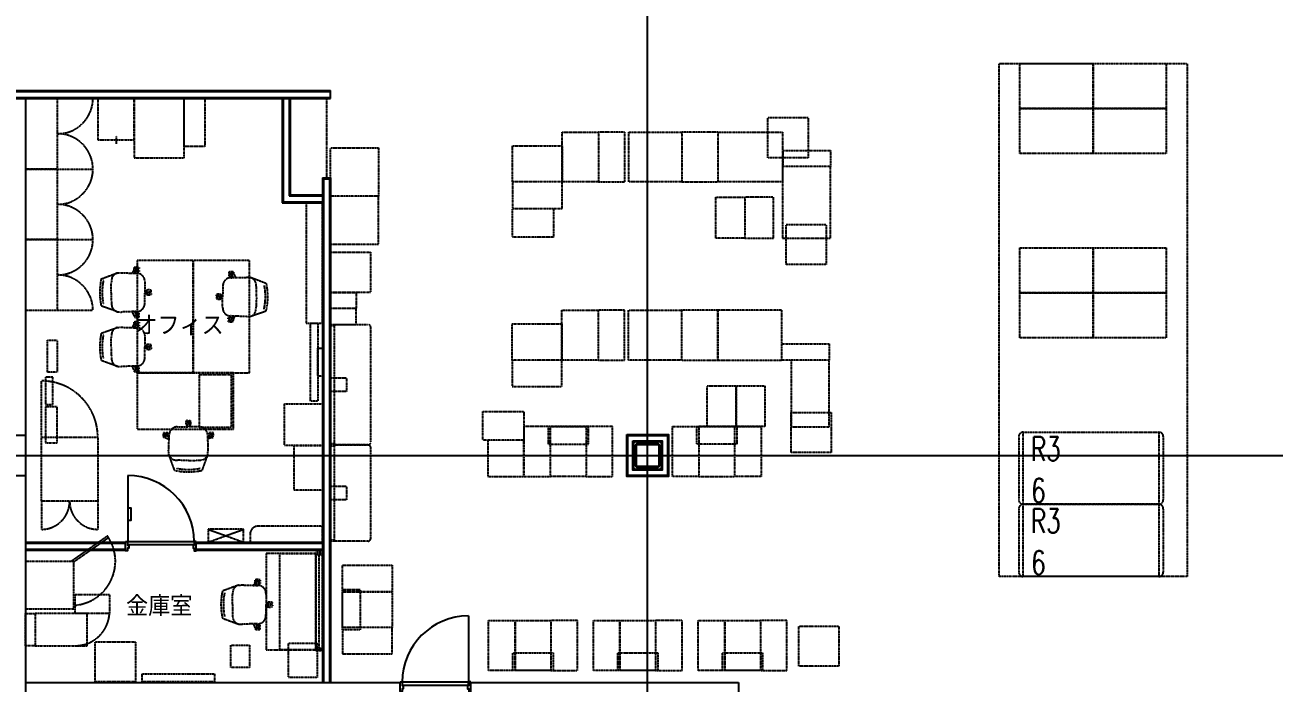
# Model space of a CAD drawing. Header units: millimetres. Extents: x 0 to 181737, y 0 to 59400.
# Drawn here: x 122046 to 137601, y 25989 to 34191 of the extents above; entities that cross this region are included whole.
import ezdxf
from ezdxf.enums import TextEntityAlignment as Align

# ---------------------------------------------------------------- set-up
doc = ezdxf.new("R2010")
doc.units = ezdxf.units.MM
doc.header["$LTSCALE"] = 0.2
for name, pattern in [('CENTER', [50.8, 31.75, -6.35, 6.35, -6.35]), ('DASH_0', [1, 0.5, -0.5]), ('HIDDEN', [9.525, 6.35, -3.175]), ('HIDDEN2', [0.1875, 0.125, -0.0625])]:
    doc.linetypes.add(name, pattern=pattern)
for name, color, linetype in [('A_室名', 8, 'Continuous'), ('A_建築', 8, 'Continuous'), ('A_建築（下図）', 8, 'Continuous'), ('A_建築（什器）', 8, 'Continuous'), ('A_建築（軽鉄下地）', 8, 'Continuous'), ('冷設', 8, 'HIDDEN')]:
    doc.layers.add(name, color=color, linetype=linetype)
doc.layers.add('A_通芯', color=8, linetype='CENTER', plot=False)
doc.layers.add('冷設_種類', color=213, linetype='HIDDEN', plot=False)
doc.styles.add('MUSER', font='SIMPLEX.shx', dxfattribs={"height": 300, "bigfont": 'BIGFONT.shx'})
doc.styles.get("Standard").update_dxf_attribs({"font": 'simplex.shx', "width": 0.8, "bigfont": 'extfont2.shx'})

msp = doc.modelspace()

# ---------------------------------------------------------------- linework, layer by layer
at = {"layer": 'A_建築'}
for p, q in [((114650, 33375), (125850, 33375)), ((125850, 33275), (125850, 33375)), ((114650, 33275), (125850, 33275)), ((122052.5, 33275), (122052.5, 29077.5)), ((125250, 33275), (125250, 31975)), ((125350, 33275), (125350, 32075)), ((125750, 32285), (125750, 25995)), ((125750, 32285), (125850, 32285)), ((125850, 32285), (125850, 25995)), ((125350, 32075), (125750, 32075)), ((125250, 31975), (125750, 31975)), ((122052.5, 28572.5), (122052.5, 23495)), ((123327.58, 28576), (123327.58, 27752)), ((122052.5, 27745), (123299.58, 27745)), ((124179.58, 27745), (125750, 27745)), ((122052.5, 27645), (123299.58, 27645)), ((124179.58, 27645), (125750, 27645)), ((127568.75, 26826), (127568.75, 26002)), ((122052.5, 25995), (126716.75, 25995)), ((127596.75, 25995), (130932.5, 25995)), ((130932.5, 25995), (130932.5, 21837.5))]:
    msp.add_line(p, q, dxfattribs=at)
at = {"layer": 'A_建築', "linetype": 'DASH_0', "ltscale": 2}
msp.add_lwpolyline([(125800, 33270.5), (125800, 32285)], dxfattribs=at)
at = {"layer": 'A_建築'}
for points in [[(129540, 29085), (130060, 29085), (130060, 28565), (129540, 28565)], [(123327.58, 28020.28), (123367.58, 28020.28), (123367.58, 28170.28), (123327.58, 28170.28)], [(123327.58, 27752), (124151.58, 27752), (124151.58, 27712), (123327.58, 27712)], [(127568.75, 26002), (126744.75, 26002), (126744.75, 25962), (127568.75, 25962)]]:
    msp.add_lwpolyline(points, close=True, dxfattribs=at)
for points in [[(123299.58, 27755), (123324.58, 27755), (123324.58, 27709), (123339.58, 27709), (123339.58, 27669), (123324.58, 27669), (123324.58, 27635), (123299.58, 27635), (123299.58, 27755)], [(124179.58, 27755), (124154.58, 27755), (124154.58, 27709), (124139.58, 27709), (124139.58, 27669), (124154.58, 27669), (124154.58, 27635), (124179.58, 27635), (124179.58, 27755)], [(126716.75, 26005), (126741.75, 26005), (126741.75, 25959), (126756.75, 25959), (126756.75, 25919), (126741.75, 25919), (126741.75, 25885), (126716.75, 25885), (126716.75, 26005)], [(127596.75, 26005), (127571.75, 26005), (127571.75, 25959), (127556.75, 25959), (127556.75, 25919), (127571.75, 25919), (127571.75, 25885), (127596.75, 25885), (127596.75, 26005)]]:
    msp.add_lwpolyline(points, dxfattribs=at)
for centre, start, end in [((123327.58, 27752), 0, 90), ((127568.75, 26002), 90, 180)]:
    msp.add_arc(centre, 824, start, end, dxfattribs=at)
at = {"layer": 'A_建築（下図）', "color": 8}
for p, q in [((121547.5, 29077.5), (122052.5, 29077.5)), ((122052.5, 29077.5), (122052.5, 28572.5)), ((122052.5, 28572.5), (121547.5, 28572.5))]:
    msp.add_line(p, q, dxfattribs=at)
at = {"layer": 'A_建築（下図）', "color": 8, "flags": 128}
msp.add_lwpolyline([(129650, 29000), (129950, 29000), (129975, 28975), (129975, 28675), (129950, 28650), (129650, 28650), (129625, 28675), (129625, 28975), (129650, 29000)], close=True, dxfattribs=at)
at = {"layer": 'A_建築（下図）', "color": 8, "linetype": 'Continuous', "flags": 128}
for points in [[(129933, 28675), (129667, 28675), (129650, 28692), (129650, 28958), (129667, 28975), (129933, 28975), (129950, 28958), (129950, 28692), (129933, 28675)], [(129933, 28687), (129667, 28687), (129662, 28692), (129662, 28958), (129667, 28963), (129933, 28963), (129938, 28958), (129938, 28692), (129933, 28687)]]:
    msp.add_lwpolyline(points, close=True, dxfattribs=at)
at = {"layer": 'A_建築（什器）', "color": 8, "linetype": 'HIDDEN2', "ltscale": 50}
for p, q in [((122052.5, 33275), (122052.5, 32395)), ((122452.5, 33275), (122052.5, 33275)), ((122452.5, 32395), (122452.5, 33275)), ((122452.5, 33275), (122892.5, 33275)), ((123407.5, 33275), (122952.5, 33275)), ((122952.5, 33275), (122952.5, 32760)), ((123407.5, 32760), (123407.5, 33275)), ((124027.5, 33275), (123407.5, 33275)), ((123407.5, 33275), (123407.5, 32533)), ((124027.5, 32675), (124027.5, 33275)), ((124027.5, 33275), (124287.5, 33275)), ((124027.5, 32533), (124027.5, 33275)), ((124287.5, 33275), (124287.5, 32675)), ((122952.5, 32760), (123407.5, 32760)), ((123180, 32810), (123180, 32710)), ((124287.5, 32675), (124027.5, 32675)), ((123407.5, 32533), (124027.5, 32533)), ((122052.5, 32395), (122052.5, 31515)), ((122452.5, 32395), (122052.5, 32395)), ((122052.5, 32395), (122452.5, 32395)), ((122452.5, 31515), (122452.5, 32395)), ((122452.5, 32395), (122892.5, 32395)), ((122452.5, 32395), (122892.5, 32395)), ((125750, 31975), (125550, 31975)), ((125550, 31975), (125550, 30475)), ((125750, 30475), (125750, 31975)), ((122052.5, 31515), (122052.5, 30635)), ((122452.5, 31515), (122052.5, 31515)), ((122052.5, 31515), (122452.5, 31515)), ((122452.5, 30635), (122452.5, 31515)), ((122452.5, 31515), (122892.5, 31515)), ((122452.5, 31515), (122892.5, 31515)), ((123405.37, 31149.25), (123382.07, 31098.06)), ((123404.87, 31151.95), (123404.87, 31166.14)), ((123411.43, 31097.29), (123425.38, 31136.7)), ((123457.73, 31151.53), (123423.05, 31151.53)), ((123424.1, 31132.41), (123457.73, 31132.41)), ((123442.06, 31254.39), (123442.06, 29854.39)), ((124142.06, 31254.39), (123442.06, 31254.39)), ((123457.73, 31132.41), (123457.73, 31151.53)), ((123467.49, 31151.53), (123457.73, 31151.53)), ((123457.73, 31132.41), (123467.49, 31132.41)), ((123467.49, 31166.14), (123467.49, 31151.53)), ((123467.49, 31132.41), (123467.49, 31116)), ((124142.06, 31254.39), (124142.06, 29854.39)), ((124842.06, 31254.39), (124142.06, 31254.39)), ((124142.06, 29854.39), (124142.06, 31254.39)), ((124583.91, 31110.91), (124583.75, 31096.3)), ((124646.37, 31096.03), (124646.53, 31110.22)), ((124842.06, 29854.39), (124842.06, 31254.39)), ((122996.25, 31028.12), (123194.16, 31099.53)), ((123119.93, 30858.03), (123121.92, 30990.7)), ((123194.16, 31099.53), (123230.12, 31103.03)), ((123230.12, 31103.03), (123247.3, 31103.03)), ((123538.19, 30998.5), (123540.78, 30858.03)), ((124583.53, 31077.18), (124583.35, 31060.77)), ((124593.29, 31077.08), (124583.53, 31077.18)), ((124583.75, 31096.3), (124593.5, 31096.19)), ((124593.29, 31077.08), (124593.5, 31096.19)), ((124626.93, 31076.7), (124593.29, 31077.08)), ((124593.5, 31096.19), (124628.19, 31095.81)), ((124639.21, 31041.44), (124625.69, 31081.01)), ((124645.84, 31093.33), (124668.57, 31041.88)), ((124820.56, 31045.17), (124803.38, 31045.36)), ((124856.48, 31041.28), (124820.56, 31045.17)), ((125053.59, 30967.67), (124856.48, 31041.28)), ((123119.93, 30858.03), (123121.92, 30733.44)), ((123538.19, 30717.56), (123540.78, 30858.03)), ((123540.54, 30870.39), (123570.56, 30870.96)), ((123540.54, 30845.67), (123570.56, 30845.1)), ((123555.77, 30883.06), (123555.77, 30870.96)), ((123555.77, 30833), (123555.77, 30845.1)), ((123577.33, 30866.51), (123610.85, 30866.51)), ((123577.33, 30849.56), (123610.85, 30849.56)), ((123610.85, 30866.51), (123610.85, 30858.03)), ((123610.85, 30866.51), (123617.94, 30866.51)), ((123610.85, 30849.56), (123610.85, 30858.03)), ((123610.85, 30849.56), (123617.94, 30849.56)), ((123617.94, 30866.51), (123617.94, 30883.06)), ((123617.94, 30849.56), (123617.94, 30833)), ((124430.15, 30812.96), (124430.33, 30829.52)), ((124437.24, 30812.88), (124430.15, 30812.96)), ((124437.05, 30795.94), (124437.14, 30804.41)), ((124437.24, 30812.88), (124437.14, 30804.41)), ((124470.76, 30812.51), (124437.24, 30812.88)), ((124507.59, 30815.98), (124477.57, 30816.89)), ((124492.5, 30828.83), (124492.36, 30816.73)), ((124511.35, 30944.06), (124507.21, 30803.63)), ((124508.24, 30663.14), (124507.21, 30803.63)), ((124928.03, 30798.96), (124924.66, 30674.41)), ((124928.03, 30798.96), (124927.52, 30931.65)), ((123194.16, 30616.53), (122996.25, 30687.94)), ((124429.96, 30796.01), (124429.78, 30779.46)), ((124437.05, 30795.94), (124429.96, 30796.01)), ((124470.57, 30795.56), (124437.05, 30795.94)), ((124507.31, 30791.27), (124477.28, 30791.03)), ((124491.94, 30778.77), (124492.08, 30790.87)), ((122052.5, 30635), (122452.5, 30635)), ((122452.5, 30635), (122892.5, 30635)), ((123194.16, 30616.53), (123230.12, 30613.03)), ((123230.12, 30613.03), (123247.3, 30613.03)), ((123405.37, 30566.81), (123382.07, 30618)), ((123404.87, 30564.11), (123404.87, 30549.92)), ((123411.43, 30618.77), (123425.38, 30579.36)), ((123457.73, 30564.53), (123423.05, 30564.53)), ((123424.1, 30583.65), (123457.73, 30583.65)), ((123457.73, 30583.65), (123457.73, 30564.53)), ((123457.73, 30583.65), (123467.49, 30583.65)), ((123467.49, 30564.53), (123457.73, 30564.53)), ((123467.49, 30583.65), (123467.49, 30600.07)), ((123467.49, 30549.92), (123467.49, 30564.53)), ((124577.07, 30494.72), (124577.23, 30509.34)), ((124577.23, 30509.34), (124586.99, 30509.23)), ((124577.45, 30528.45), (124577.63, 30544.87)), ((124587.2, 30528.35), (124577.45, 30528.45)), ((124587.2, 30528.35), (124586.99, 30509.23)), ((124586.99, 30509.23), (124621.68, 30508.84)), ((124620.84, 30527.97), (124587.2, 30528.35)), ((124633.9, 30562.96), (124619.5, 30523.7)), ((124639.38, 30510.92), (124663.25, 30561.86)), ((124639.85, 30508.22), (124639.69, 30494.03)), ((124815.13, 30555.2), (124797.95, 30555.39)), ((124851.12, 30558.3), (124815.13, 30555.2)), ((124851.12, 30558.3), (125049.81, 30627.51)), ((122996.25, 30348.66), (123194.16, 30420.08)), ((123194.16, 30420.08), (123230.12, 30423.57)), ((123230.12, 30423.57), (123247.3, 30423.57)), ((123405.37, 30469.8), (123382.07, 30418.6)), ((123404.87, 30472.49), (123404.87, 30486.69)), ((123411.43, 30417.83), (123425.38, 30457.24)), ((123457.73, 30472.07), (123423.05, 30472.07)), ((123424.1, 30452.95), (123457.73, 30452.95)), ((123457.73, 30452.95), (123457.73, 30472.07)), ((123467.49, 30472.07), (123457.73, 30472.07)), ((123457.73, 30452.95), (123467.49, 30452.95)), ((123467.49, 30486.69), (123467.49, 30472.07)), ((123467.49, 30452.95), (123467.49, 30436.54)), ((125550, 30475), (125750, 30475)), ((125603.5, 29504), (125603.5, 30475)), ((125603.5, 30475), (125694, 30475)), ((125694, 30475), (125694, 29504)), ((122328.14, 29863.53), (122328.14, 30263.53)), ((122328.14, 30263.53), (122448.14, 30263.53)), ((122448.14, 30263.53), (122448.14, 29863.53)), ((123119.93, 30178.57), (123121.92, 30311.24)), ((123119.93, 30178.57), (123121.92, 30053.98)), ((123538.19, 30319.04), (123540.78, 30178.57)), ((123538.19, 30038.1), (123540.78, 30178.57)), ((123540.54, 30190.93), (123570.56, 30191.5)), ((123555.77, 30203.61), (123555.77, 30191.5)), ((123577.33, 30187.05), (123610.85, 30187.05)), ((123610.85, 30187.05), (123610.85, 30178.57)), ((123610.85, 30187.05), (123617.94, 30187.05)), ((123610.85, 30170.1), (123610.85, 30178.57)), ((123617.94, 30187.05), (123617.94, 30203.61)), ((123540.54, 30166.22), (123570.56, 30165.64)), ((123555.77, 30153.54), (123555.77, 30165.64)), ((123577.33, 30170.1), (123610.85, 30170.1)), ((123610.85, 30170.1), (123617.94, 30170.1)), ((123617.94, 30170.1), (123617.94, 30153.54)), ((125694, 29814.5), (125694, 30164.5)), ((125694, 30164.5), (125750, 30164.5)), ((125750, 30164.5), (125750, 29814.5)), ((123194.16, 29937.07), (122996.25, 30008.48)), ((123194.16, 29937.07), (123230.12, 29933.57)), ((123230.12, 29933.57), (123247.3, 29933.57)), ((123405.37, 29887.35), (123382.07, 29938.54)), ((123404.87, 29884.65), (123404.87, 29870.46)), ((123411.43, 29939.32), (123425.38, 29899.9)), ((123457.73, 29885.07), (123423.05, 29885.07)), ((123424.1, 29904.19), (123457.73, 29904.19)), ((123457.73, 29904.19), (123457.73, 29885.07)), ((123457.73, 29904.19), (123467.49, 29904.19)), ((123467.49, 29885.07), (123457.73, 29885.07)), ((123467.49, 29904.19), (123467.49, 29920.61)), ((123467.49, 29870.46), (123467.49, 29885.07)), ((122252.5, 29054.39), (122252.5, 29754.39)), ((122303.34, 29801.63), (122303.34, 29461.63)), ((122393.34, 29801.63), (122303.34, 29801.63)), ((122448.14, 29863.53), (122328.14, 29863.53)), ((122393.34, 29461.63), (122393.34, 29801.63)), ((124642.06, 29854.39), (123442.06, 29854.39)), ((123442.06, 29854.39), (123442.06, 29154.39)), ((123442.06, 29854.39), (124142.06, 29854.39)), ((124142.06, 29854.39), (124842.06, 29854.39)), ((124617.06, 29829.39), (124217.06, 29829.39)), ((124217.06, 29829.39), (124217.06, 29179.39)), ((124617.06, 29179.39), (124617.06, 29829.39)), ((124642.06, 29154.39), (124642.06, 29854.39)), ((125750, 29814.5), (125694, 29814.5)), ((122303.34, 29461.63), (122393.34, 29461.63)), ((122303.34, 29431.63), (122303.34, 28981.63)), ((122447.34, 29431.63), (122303.34, 29431.63)), ((122447.34, 28981.63), (122447.34, 29431.63)), ((125280, 28948.57), (125280, 29468.57)), ((125280, 29468.57), (125750, 29468.57)), ((125694, 29504), (125603.5, 29504)), ((125750, 29468.57), (125750, 28948.57)), ((124072.13, 29261.48), (124055.57, 29261.48)), ((124072.13, 29254.39), (124072.13, 29261.48)), ((124072.13, 29220.87), (124072.13, 29254.39)), ((124072.13, 29254.39), (124080.61, 29254.39)), ((124089.08, 29254.39), (124080.61, 29254.39)), ((124089.08, 29254.39), (124089.08, 29261.48)), ((124089.08, 29261.48), (124105.64, 29261.48)), ((124089.08, 29220.87), (124089.08, 29254.39)), ((123442.06, 29154.39), (124642.06, 29154.39)), ((123772.49, 29111.04), (123787.11, 29111.04)), ((123787.11, 29111.04), (123787.11, 29101.28)), ((123806.23, 29101.28), (123787.11, 29101.28)), ((123787.11, 29101.28), (123787.11, 29066.59)), ((123806.23, 29101.28), (123806.23, 29111.04)), ((123806.23, 29111.04), (123822.64, 29111.04)), ((123806.23, 29067.64), (123806.23, 29101.28)), ((123940.14, 29181.74), (124080.61, 29184.32)), ((124055.57, 29199.32), (124067.68, 29199.32)), ((124068.25, 29184.09), (124067.68, 29214.11)), ((124221.07, 29181.74), (124080.61, 29184.32)), ((124092.96, 29184.09), (124093.54, 29214.11)), ((124105.64, 29199.32), (124093.54, 29199.32)), ((124217.06, 29179.39), (124617.06, 29179.39)), ((124354.99, 29111.04), (124338.57, 29111.04)), ((124354.99, 29101.28), (124354.99, 29111.04)), ((124354.99, 29067.64), (124354.99, 29101.28)), ((124354.99, 29101.28), (124374.11, 29101.28)), ((124388.72, 29111.04), (124374.11, 29111.04)), ((124374.11, 29111.04), (124374.11, 29101.28)), ((124374.11, 29101.28), (124374.11, 29066.59)), ((122252.5, 28254.39), (122252.5, 29054.39)), ((122252.5, 29054.39), (122952.5, 29054.39)), ((122303.34, 28981.63), (122447.34, 28981.63)), ((122952.5, 29054.39), (122952.5, 28254.39)), ((123786.69, 29048.42), (123772.49, 29048.42)), ((123789.38, 29048.91), (123840.58, 29025.61)), ((123841.35, 29054.97), (123801.93, 29068.93)), ((124319.86, 29054.97), (124359.28, 29068.93)), ((124371.83, 29048.91), (124320.63, 29025.61)), ((124374.53, 29048.42), (124388.72, 29048.42)), ((125750, 28948.57), (125280, 28948.57)), ((125400, 28394.57), (125400, 28948.57)), ((125400, 28948.57), (125750, 28948.57)), ((125750, 28948.57), (125750, 28394.57)), ((123835.61, 28873.67), (123835.61, 28890.85)), ((123839.1, 28837.71), (123835.61, 28873.67)), ((123910.52, 28639.8), (123839.1, 28837.71)), ((124322.11, 28837.71), (124250.7, 28639.8)), ((124322.11, 28837.71), (124325.61, 28873.67)), ((124325.61, 28873.67), (124325.61, 28890.85)), ((124080.61, 28763.48), (123947.94, 28765.46)), ((124080.61, 28763.48), (124205.19, 28765.46)), ((125750, 28394.57), (125400, 28394.57)), ((122252.5, 28254.39), (122252.5, 27904.39)), ((122952.5, 28254.39), (122252.5, 28254.39)), ((122952.5, 28254.39), (122952.5, 27904.39)), ((124327.6, 27905), (124767.6, 27745)), ((124327.6, 27745), (124767.6, 27905)), ((124767.6, 27905), (124327.6, 27905)), ((124327.6, 27905), (124327.6, 27745)), ((124767.6, 27745), (124767.6, 27905)), ((124850, 27845), (124850, 27745)), ((125750, 27945), (124950, 27945)), ((125750, 27745), (125750, 27945)), ((122634.77, 27517.05), (123072.32, 27823.42)), ((123088.12, 27800.86), (122650.56, 27494.49)), ((124327.6, 27745), (124767.6, 27745)), ((124850, 27745), (125750, 27745)), ((125050, 27604.39), (125050, 26404.39)), ((125750, 27604.39), (125050, 27604.39)), ((125220, 26404.39), (125220, 27604.39)), ((125220, 27604.39), (125670, 27604.39)), ((125670, 27590.39), (125670, 27618.39)), ((125670, 27618.39), (125750, 27618.39)), ((125670, 27604.39), (125670, 26404.39)), ((125750, 27590.39), (125670, 27590.39)), ((125670, 26418.39), (125670, 27590.39)), ((125670, 27590.39), (125750, 27590.39)), ((125710, 26418.39), (125710, 27590.39)), ((125750, 27618.39), (125750, 27590.39)), ((125750, 26404.39), (125750, 27604.39)), ((125750, 27590.39), (125750, 26418.39)), ((122653.5, 27504.39), (122052.5, 27504.39)), ((122052.5, 27504.39), (122052.5, 26914.39)), ((122650.56, 27494.49), (122634.77, 27517.05)), ((122653.5, 26914.39), (122653.5, 27504.39)), ((124914.59, 27258.13), (124891.29, 27206.94)), ((124914.1, 27260.83), (124914.1, 27275.02)), ((124920.65, 27206.17), (124934.61, 27245.58)), ((124966.96, 27260.41), (124932.27, 27260.41)), ((124933.32, 27241.29), (124966.96, 27241.29)), ((124966.96, 27241.29), (124966.96, 27260.41)), ((124976.72, 27260.41), (124966.96, 27260.41)), ((124966.96, 27241.29), (124976.72, 27241.29)), ((124976.72, 27275.02), (124976.72, 27260.41)), ((124976.72, 27241.29), (124976.72, 27224.87)), ((122672.5, 26854.39), (122672.5, 27094.39)), ((122672.5, 27094.39), (123098.5, 27094.39)), ((123098.5, 27094.39), (123098.5, 26854.39)), ((124703.39, 27208.41), (124505.48, 27137)), ((124629.16, 26966.91), (124631.14, 27091.5)), ((124703.39, 27208.41), (124739.35, 27211.91)), ((124739.35, 27211.91), (124756.53, 27211.91)), ((125047.42, 27107.38), (125050, 26966.91)), ((122052.5, 26914.39), (122653.5, 26914.39)), ((124629.16, 26966.91), (124631.14, 26834.24)), ((125047.42, 26826.44), (125050, 26966.91)), ((125049.76, 26979.27), (125079.79, 26979.84)), ((125049.76, 26954.55), (125079.79, 26953.98)), ((125064.99, 26991.94), (125064.99, 26979.84)), ((125064.99, 26941.87), (125064.99, 26953.98)), ((125086.55, 26975.38), (125120.07, 26975.38)), ((125086.55, 26958.43), (125120.07, 26958.43)), ((125120.07, 26975.38), (125120.07, 26966.91)), ((125120.07, 26975.38), (125127.16, 26975.38)), ((125120.07, 26958.43), (125120.07, 26966.91)), ((125120.07, 26958.43), (125127.16, 26958.43)), ((125127.16, 26975.38), (125127.16, 26991.94)), ((125127.16, 26958.43), (125127.16, 26941.87)), ((122052.5, 26854.39), (122172.5, 26854.39)), ((122052.5, 26454.39), (122052.5, 26854.39)), ((122172.5, 26854.39), (122172.5, 26454.39)), ((122822.5, 26854.39), (122172.5, 26854.39)), ((122172.5, 26854.39), (122172.5, 26454.39)), ((123098.5, 26854.39), (122672.5, 26854.39)), ((122822.5, 26454.39), (122822.5, 26854.39)), ((124505.48, 26796.82), (124703.39, 26725.41)), ((124703.39, 26725.41), (124739.35, 26721.91)), ((124739.35, 26721.91), (124756.53, 26721.91)), ((124914.59, 26675.69), (124891.29, 26726.88)), ((124914.1, 26672.99), (124914.1, 26658.8)), ((124920.65, 26727.65), (124934.61, 26688.24)), ((124966.96, 26673.41), (124932.27, 26673.41)), ((124933.32, 26692.53), (124966.96, 26692.53)), ((124966.96, 26692.53), (124966.96, 26673.41)), ((124966.96, 26692.53), (124976.72, 26692.53)), ((124976.72, 26673.41), (124966.96, 26673.41)), ((124976.72, 26692.53), (124976.72, 26708.94)), ((124976.72, 26658.8), (124976.72, 26673.41)), ((122172.5, 26454.39), (122052.5, 26454.39)), ((122172.5, 26454.39), (122822.5, 26454.39)), ((122921.52, 26504.39), (123421.52, 26504.39)), ((122921.52, 26004.39), (122921.52, 26504.39)), ((123421.52, 26504.39), (123421.52, 26004.39)), ((124610.47, 26185.01), (124610.47, 26460.01)), ((124610.47, 26460.01), (124840.47, 26460.01)), ((124840.47, 26460.01), (124840.47, 26185.01)), ((125326.62, 26057.33), (125326.62, 26487.33)), ((125326.62, 26487.33), (125686.62, 26487.33)), ((125686.62, 26487.33), (125686.62, 26057.33)), ((125050, 26404.39), (125750, 26404.39)), ((125670, 26404.39), (125220, 26404.39)), ((125670, 26390.39), (125670, 26418.39)), ((125670, 26418.39), (125750, 26418.39)), ((125750, 26418.39), (125670, 26418.39)), ((125750, 26390.39), (125670, 26390.39)), ((125750, 26418.39), (125750, 26390.39)), ((124840.47, 26185.01), (124610.47, 26185.01)), ((123421.52, 26004.39), (122921.52, 26004.39)), ((123506.77, 26004.39), (123506.77, 26104.66)), ((123506.77, 26104.66), (124406.77, 26104.66)), ((124406.77, 26004.39), (123506.77, 26004.39)), ((124406.77, 26104.66), (124406.77, 26004.39)), ((125686.62, 26057.33), (125326.62, 26057.33))]:
    msp.add_line(p, q, dxfattribs=at)
for centre, radius, start, end in [((122452.5, 33275), 440, 270, 0), ((122452.5, 32395), 440, 0, 90), ((122452.5, 32395), 440, 270, 0), ((122452.5, 31515), 440, 0, 90), ((122452.5, 31515), 440, 270, 0), ((123436.18, 31049.75), 120.53, 74.943455, 105.056545), ((123414.07, 31140.89), 12.07, 339.696183, 136.125341), ((123427.76, 31362.84), 250.03, 268.631115, 279.143814), ((124613.93, 30994.18), 120.53, 74.307828, 104.420918), ((122452.5, 30635), 440, 0, 90), ((123767.69, 30858.03), 789.97, 167.566185, 192.433815), ((123767.69, 30858.03), 759.97, 168.804454, 191.195546), ((123342.31, 30983.45), 220.51, 164.081998, 178.115355), ((123223.08, 31001.78), 101.94, 106.47518, 155.577346), ((123599.51, 38819.36), 7724.37, 267.386573, 268.818734), ((123438.21, 30996.66), 100, 1.053766, 88.818734), ((124611.31, 30941.11), 100, 90.545639, 178.310608), ((124625.82, 31307.16), 250.03, 260.220559, 270.733258), ((124536.8, 38765.13), 7724.37, 270.545639, 271.9778), ((124637.05, 31085.07), 12.07, 43.239032, 199.66819), ((124826.49, 30943.84), 101.94, 23.787027, 72.889193), ((124707.06, 30926.84), 220.51, 1.249018, 15.282375), ((124280.31, 30806.15), 789.97, 346.930558, 11.798188), ((123586.85, 30802.55), 86.31, 68.890753, 111.109247), ((123586.85, 30913.51), 86.31, 248.890753, 291.109247), ((123563.64, 30859.09), 13.75, 355.594253, 59.753169), ((123563.64, 30856.97), 13.75, 300.246831, 4.405747), ((124460.52, 30748.66), 86.31, 68.255126, 110.47362), ((124484.34, 30802.83), 13.75, 174.958626, 239.117542), ((124484.36, 30804.94), 13.75, 119.611204, 183.77012), ((124280.31, 30806.15), 759.97, 348.168827, 10.559919), ((123412.39, 30741.72), 290.59, 181.631543, 193.854245), ((123223.08, 30714.28), 101.94, 204.422654, 253.52482), ((123438.21, 30719.4), 100, 271.181266, 358.946234), ((124461.75, 30859.62), 86.31, 248.255126, 290.47362), ((124608.23, 30663.87), 100, 180.418139, 268.183107), ((124634.3, 30685.9), 290.59, 345.510128, 357.73283), ((123599.51, 22896.7), 7724.37, 91.181266, 92.613427), ((123436.18, 30666.31), 120.53, 254.943455, 285.056545), ((123436.18, 30370.29), 120.53, 74.943455, 105.056545), ((123414.07, 30575.17), 12.07, 223.874659, 20.303817), ((123427.76, 30353.22), 250.03, 80.856186, 91.368885), ((124609.67, 30610.76), 120.53, 254.307828, 284.420918), ((124614.62, 30297.6), 250.03, 87.995488, 98.508187), ((124360.16, 22843.44), 7724.37, 86.750946, 88.183107), ((124630.77, 30519.38), 12.07, 159.060556, 315.489714), ((124823.3, 30656.37), 101.94, 285.839553, 334.941719), ((123767.69, 30178.57), 789.97, 167.566185, 192.433815), ((123342.31, 30303.99), 220.51, 164.081998, 178.115355), ((123223.08, 30322.32), 101.94, 106.47518, 155.577346), ((123599.51, 38139.91), 7724.37, 267.386573, 268.818734), ((123414.07, 30461.43), 12.07, 339.696183, 136.125341), ((123427.76, 30683.39), 250.03, 268.631115, 279.143814), ((123438.21, 30317.2), 100, 1.053766, 88.818734), ((123767.69, 30178.57), 759.97, 168.804454, 191.195546), ((123586.85, 30123.09), 86.31, 68.890753, 111.109247), ((123563.64, 30179.63), 13.75, 355.594253, 59.753169), ((123563.64, 30177.52), 13.75, 300.246831, 4.405747), ((123412.39, 30062.26), 290.59, 181.631543, 193.854245), ((123438.21, 30039.94), 100, 271.181266, 358.946234), ((123586.85, 30234.06), 86.31, 248.890753, 291.109247), ((123223.08, 30034.83), 101.94, 204.422654, 253.52482), ((123599.51, 22217.24), 7724.37, 91.181266, 92.613427), ((123436.18, 29986.85), 120.53, 254.943455, 285.056545), ((123414.07, 29895.71), 12.07, 223.874659, 20.303817), ((123427.76, 29673.76), 250.03, 80.856186, 91.368885), ((122252.5, 29054.39), 700, 0, 90), ((124136.09, 29230.4), 86.31, 158.890753, 201.109247), ((124025.12, 29230.4), 86.31, 338.890753, 21.109247), ((123888.89, 29079.73), 120.53, 164.943455, 195.056545), ((123575.79, 29071.31), 250.03, 358.631115, 9.143814), ((123941.98, 29081.75), 100, 91.053766, 178.818734), ((124079.55, 29207.19), 13.75, 85.594253, 149.753169), ((124081.66, 29207.19), 13.75, 30.246831, 94.405747), ((124219.24, 29081.75), 100, 1.181266, 88.946234), ((124585.42, 29071.31), 250.03, 170.856186, 181.368885), ((124272.33, 29079.73), 120.53, 344.943455, 15.056545), ((123797.75, 29057.61), 12.07, 69.696183, 226.125341), ((116119.27, 29243.06), 7724.37, 357.386573, 358.818734), ((132041.94, 29243.06), 7724.37, 181.181266, 182.613427), ((124363.47, 29057.61), 12.07, 313.874659, 110.303817), ((123936.86, 28866.62), 101.94, 196.47518, 245.577346), ((124224.35, 28866.62), 101.94, 294.422654, 343.52482), ((123955.19, 28985.85), 220.51, 254.081998, 268.115355), ((124080.61, 29411.24), 789.97, 257.566185, 282.433815), ((124080.61, 29411.24), 759.97, 258.804454, 281.195546), ((124196.92, 29055.94), 290.59, 271.631543, 283.854245), ((122252.5, 28254.39), 350, 270, 0), ((122952.5, 28254.39), 350, 180, 270), ((124950, 27845), 100, 90, 180), ((122621.25, 27507.57), 550.66, 273.357466, 35.00153), ((124945.41, 27158.63), 120.53, 74.943455, 105.056545), ((124923.29, 27249.77), 12.07, 339.696183, 136.125341), ((124936.99, 27471.72), 250.03, 268.631115, 279.143814), ((125276.91, 26966.91), 789.97, 167.566185, 192.433815), ((125276.91, 26966.91), 759.97, 168.804454, 191.195546), ((124921.61, 27083.22), 290.59, 166.145755, 178.368457), ((124732.3, 27110.66), 101.94, 106.47518, 155.577346), ((125108.74, 34928.24), 7724.37, 267.386573, 268.818734), ((124947.43, 27105.54), 100, 1.053766, 88.818734), ((125096.08, 26911.42), 86.31, 68.890753, 111.109247), ((125096.08, 27022.39), 86.31, 248.890753, 291.109247), ((125072.86, 26967.96), 13.75, 355.594253, 59.753169), ((125072.86, 26965.85), 13.75, 300.246831, 4.405747), ((122671.87, 26881.91), 427.51, 270.083936, 356.310256), ((124851.53, 26841.49), 220.51, 181.884645, 195.918002), ((124732.3, 26823.16), 101.94, 204.422654, 253.52482), ((124947.43, 26828.28), 100, 271.181266, 358.946234), ((125108.74, 19005.58), 7724.37, 91.181266, 92.613427), ((124945.41, 26775.19), 120.53, 254.943455, 285.056545), ((124923.29, 26684.05), 12.07, 223.874659, 20.303817), ((124936.99, 26462.1), 250.03, 80.856186, 91.368885)]:
    msp.add_arc(centre, radius, start, end, dxfattribs=at)
at = {"layer": 'A_建築（軽鉄下地）', "color": 8, "ltscale": 50}
for p, q in [((114662.5, 33362.5), (125850, 33362.5)), ((114662.5, 33287.5), (125850, 33287.5)), ((125262.5, 33275), (125262.5, 31987.5)), ((125337.5, 33275), (125337.5, 32062.5)), ((125762.5, 32272.5), (125762.5, 25995)), ((125762.5, 32272.5), (125837.5, 32272.5)), ((125837.5, 32272.5), (125837.5, 25995)), ((125337.5, 32062.5), (125750, 32062.5)), ((125262.5, 31987.5), (125750, 31987.5)), ((122052.5, 27732.5), (123299.58, 27732.5)), ((124179.58, 27732.5), (125750, 27732.5)), ((122052.5, 27657.5), (123299.58, 27657.5)), ((124179.58, 27657.5), (125750, 27657.5))]:
    msp.add_line(p, q, dxfattribs=at)
at = {"layer": 'A_建築（軽鉄下地）'}
for points in [[(129552.5, 29072.5), (130047.5, 29072.5), (130047.5, 28577.5), (129552.5, 28577.5)], [(129617.5, 29007.5), (129982.5, 29007.5), (129982.5, 28642.5), (129617.5, 28642.5)]]:
    msp.add_lwpolyline(points, close=True, dxfattribs=at)
at = {"layer": 'A_通芯', "color": 8}
for points in [[(129800, 14565.35), (129800, 46450.31)], [(106118.42, 28825), (161724.97, 28825)]]:
    msp.add_lwpolyline(points, dxfattribs=at)
at = {"layer": '冷設', "color": 8, "linetype": 'HIDDEN2', "ltscale": 50}
for p, q in [((125849.98, 30441.29), (125849.98, 28973.29)), ((125849.98, 28941.29), (125849.98, 27773.29)), ((134422.52, 29061.86), (134422.52, 28271.86)), ((136222.52, 29061.86), (136222.52, 28271.86)), ((134422.52, 28161.86), (134422.52, 27371.86)), ((136222.52, 28161.86), (136222.52, 27371.86))]:
    msp.add_line(p, q, dxfattribs=at)
for points in [[(134177.52, 33709.75), (136517.52, 33709.75), (136517.52, 27316.86), (134177.52, 27316.86)], [(134435.52, 33709.75), (135347.52, 33709.75), (135347.52, 33149.75), (134435.52, 33149.75)], [(135347.52, 33709.75), (136259.52, 33709.75), (136259.52, 33149.75), (135347.52, 33149.75)], [(134435.52, 33149.75), (135347.52, 33149.75), (135347.52, 32589.75), (134435.52, 32589.75)], [(135347.52, 33149.75), (136259.52, 33149.75), (136259.52, 32589.75), (135347.52, 32589.75)], [(131297.74, 33036.66), (131797.74, 33036.66), (131797.74, 32536.66), (131297.74, 32536.66)], [(128738, 32855), (129188, 32855), (129188, 32235), (128738, 32235)], [(129188, 32235), (129518, 32235), (129518, 32855), (129188, 32855)], [(129568, 32855), (130228, 32855), (130228, 32235), (129568, 32235)], [(130228, 32235), (130678, 32235), (130678, 32855), (130228, 32855)], [(130678, 32855), (131478, 32855), (131478, 32235), (130678, 32235)], [(128118, 32685), (128738, 32685), (128738, 32235), (128118, 32235)], [(125849.98, 32657.29), (126449.97, 32657.29), (126449.97, 32057.29), (125849.98, 32057.29)], [(131488, 32625), (132078, 32625), (132078, 32425), (131488, 32425)], [(132078, 32425), (131478, 32425), (131478, 31535), (132078, 31535)], [(128738, 32235), (128118, 32235), (128118, 31905), (128738, 31905)], [(126449.97, 32057.29), (125849.98, 32057.29), (125849.98, 31457.29), (126449.97, 31457.29)], [(130649.14, 32045), (131009.14, 32045), (131009.14, 31535), (130649.14, 31535)], [(131009.14, 31535), (131369.14, 31535), (131369.14, 32045), (131009.14, 32045)], [(128118, 31905), (128628, 31905), (128628, 31545), (128118, 31545)], [(131525.5, 31705), (132025.5, 31705), (132025.5, 31205), (131525.5, 31205)], [(125849.98, 31357.29), (126349.98, 31357.29), (126349.98, 30857.29), (125849.98, 30857.29)], [(134435.52, 31413.31), (135347.52, 31413.31), (135347.52, 30853.31), (134435.52, 30853.31)], [(135347.52, 31413.31), (136259.52, 31413.31), (136259.52, 30853.31), (135347.52, 30853.31)], [(125849.98, 30857.29), (126169.98, 30857.29), (126169.98, 30657.29), (125849.98, 30657.29)], [(134435.52, 30853.31), (135347.52, 30853.31), (135347.52, 30293.31), (134435.52, 30293.31)], [(135347.52, 30853.31), (136259.52, 30853.31), (136259.52, 30293.31), (135347.52, 30293.31)], [(126169.98, 30657.29), (125849.98, 30657.29), (125849.98, 30457.29), (126169.98, 30457.29)], [(128733, 30635), (129183, 30635), (129183, 30015), (128733, 30015)], [(129183, 30015), (129513, 30015), (129513, 30635), (129183, 30635)], [(129563, 30635), (130223, 30635), (130223, 30015), (129563, 30015)], [(130673, 30635), (130223, 30635), (130223, 30015), (130673, 30015)], [(130673, 30015), (131473, 30015), (131473, 30635), (130673, 30635)], [(125849.98, 30441.29), (125849.98, 30457.29), (125899.98, 30457.29), (125899.98, 30441.29)], [(128113, 30465), (128733, 30465), (128733, 30015), (128113, 30015)], [(131473, 30215), (132063, 30215), (132063, 30015), (131473, 30015)], [(128733, 30015), (128113, 30015), (128113, 29685), (128733, 29685)], [(131588, 29182), (132063, 29182), (132063, 30015), (131588, 30015)], [(125849.98, 29622.29), (125849.98, 29792.29), (126049.98, 29792.29), (126049.98, 29622.29)], [(130541.9, 29695), (130901.9, 29695), (130901.9, 29185), (130541.9, 29185)], [(130901.9, 29695), (131261.9, 29695), (131261.9, 29185), (130901.9, 29185)], [(127750, 29375), (128260, 29375), (128260, 29015), (127750, 29015)], [(131588, 29362), (132088, 29362), (132088, 28862), (131588, 28862)], [(128260, 28565), (128590, 28565), (128590, 29185), (128260, 29185)], [(129062.5, 29185), (128562.5, 29185), (128562.5, 28965), (129062.5, 28965)], [(128590, 29185), (129035, 29185), (129035, 28565), (128590, 28565)], [(129035, 28565), (129365, 28565), (129365, 29185), (129035, 29185)], [(130109.98, 29185), (130439.98, 29185), (130439.98, 28565), (130109.98, 28565)], [(130912.48, 28965), (130412.48, 28965), (130412.48, 29185), (130912.48, 29185)], [(130439.98, 28565), (130884.98, 28565), (130884.98, 29185), (130439.98, 29185)], [(130884.98, 29185), (131214.98, 29185), (131214.98, 28565), (130884.98, 28565)], [(134477.52, 29116.86), (136167.52, 29116.86), (136167.52, 28216.86), (134477.52, 28216.86)], [(125849.98, 28957.29), (125849.98, 28973.29), (125899.98, 28973.29), (125899.98, 28957.29)], [(125849.98, 28941.29), (125849.98, 28957.29), (125899.98, 28957.29), (125899.98, 28941.29)], [(128260, 29015), (127810, 29015), (127810, 28565), (128260, 28565)], [(125849.98, 28272.29), (125849.98, 28442.29), (126049.98, 28442.29), (126049.98, 28272.29)], [(134477.52, 28216.86), (136167.52, 28216.86), (136167.52, 27316.86), (134477.52, 27316.86)], [(125849.98, 27757.29), (125849.98, 27773.29), (125899.98, 27773.29), (125899.98, 27757.29)], [(125999.98, 27456.86), (126619.98, 27456.86), (126619.98, 27126.86), (125999.98, 27126.86)], [(125999.98, 27154.36), (126219.98, 27154.36), (126219.98, 26654.36), (125999.98, 26654.36)], [(125999.98, 27126.86), (126619.98, 27126.86), (126619.98, 26681.86), (125999.98, 26681.86)], [(127819.98, 26146.86), (127819.98, 26766.86), (128149.98, 26766.86), (128149.98, 26146.86)], [(128149.98, 26146.86), (128149.98, 26766.86), (128594.98, 26766.86), (128594.98, 26146.86)], [(128924.98, 26146.86), (128924.98, 26766.86), (128594.98, 26766.86), (128594.98, 26146.86)], [(129124.98, 26146.86), (129124.98, 26766.86), (129454.98, 26766.86), (129454.98, 26146.86)], [(129454.98, 26146.86), (129454.98, 26766.86), (129899.98, 26766.86), (129899.98, 26146.86)], [(130229.98, 26146.86), (130229.98, 26766.86), (129899.98, 26766.86), (129899.98, 26146.86)], [(130429.98, 26146.86), (130429.98, 26766.86), (130759.98, 26766.86), (130759.98, 26146.86)], [(130759.98, 26146.86), (130759.98, 26766.86), (131204.98, 26766.86), (131204.98, 26146.86)], [(131534.98, 26146.86), (131534.98, 26766.86), (131204.98, 26766.86), (131204.98, 26146.86)], [(125999.98, 26351.86), (126619.98, 26351.86), (126619.98, 26681.86), (125999.98, 26681.86)], [(131682.27, 26697.89), (132182.27, 26697.89), (132182.27, 26197.89), (131682.27, 26197.89)], [(128122.48, 26146.86), (128122.48, 26366.86), (128622.48, 26366.86), (128622.48, 26146.86)], [(129427.48, 26146.86), (129427.48, 26366.86), (129927.48, 26366.86), (129927.48, 26146.86)], [(130732.48, 26146.86), (130732.48, 26366.86), (131232.48, 26366.86), (131232.48, 26146.86)]]:
    msp.add_lwpolyline(points, close=True, dxfattribs=at)
for points in [[(125899.98, 28957.29), (125899.98, 30457.29), (126319.98, 30457.29, -0.41421356), (126349.98, 30427.29), (126349.98, 28987.29, -0.41421356), (126319.98, 28957.29)], [(125899.98, 27757.29), (125899.98, 28957.29), (126319.98, 28957.29, -0.41421356), (126349.98, 28927.29), (126349.98, 27787.29, -0.41421356), (126319.98, 27757.29)]]:
    msp.add_lwpolyline(points, format="xyb", close=True, dxfattribs=at)
for centre, start, end in [((134477.52, 29061.86), 90, 180), ((136167.52, 29061.86), 0, 90), ((134477.52, 28271.86), 180, 270), ((134477.52, 28161.86), 90, 180), ((136167.52, 28271.86), 270, 0), ((136167.52, 28161.86), 0, 90), ((134477.52, 27371.86), 180, 270), ((136167.52, 27371.86), 270, 0)]:
    msp.add_arc(centre, 55, start, end, dxfattribs=at)

# ---------------------------------------------------------------- texts
at = {"layer": 'A_室名'}
for s, p in [('オフィス', (123421.25, 30571.44)), ('金庫室', (123305.46, 27073.1))]:
    msp.add_text(s, height=250, dxfattribs=at).set_placement(p, align=Align.TOP_LEFT)
at = {"layer": 'A_建築（什器）', "color": 8, "linetype": 'HIDDEN2', "ltscale": 50, "style": 'MUSER', "flags": 3}
msp.add_attdef('CODE', (123407.5, 33275), 'AC4518SS', height=0.01, rotation=180, dxfattribs=at)
at = {"layer": '冷設_種類', "width": 0.7}
for s, p in [('R3', (134575.13, 28759.47)), ('6', (134577.25, 28238.8)), ('R3', (134575.13, 27859.47)), ('6', (134577.25, 27338.8))]:
    msp.add_text(s, height=300, dxfattribs=at).set_placement(p)

doc.saveas('drawing.dxf')
